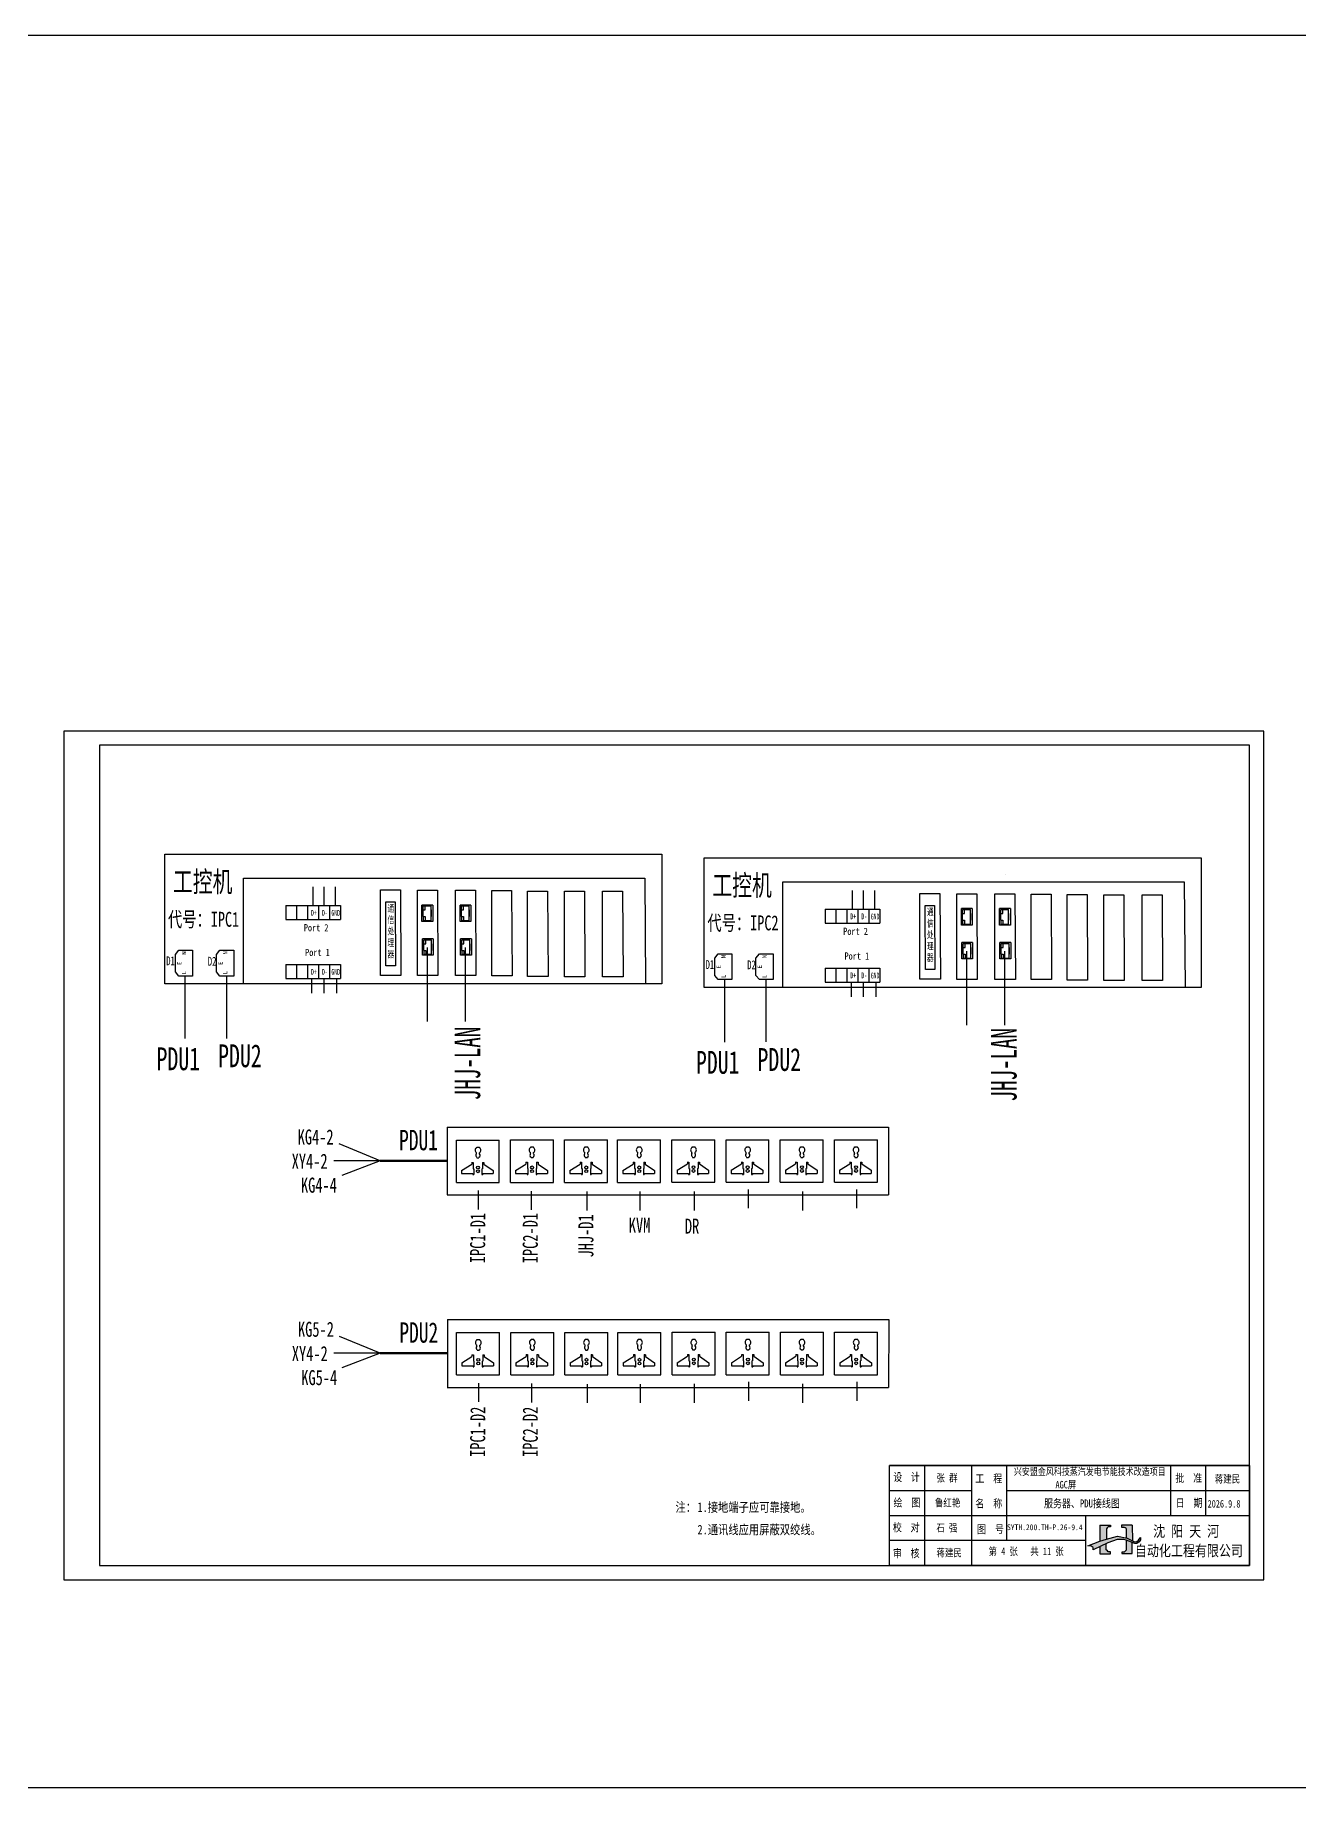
# Model space of a CAD drawing. Header units: millimetres. Extents: x -2527 to 7788, y -1442 to 1215.
# Drawn here: x 1135 to 2020, y -11 to 1215 of the extents above; entities that cross this region are included whole.
import ezdxf
from ezdxf.enums import TextEntityAlignment as Align

# ---------------------------------------------------------------- set-up
doc = ezdxf.new("R2010")
doc.units = ezdxf.units.MM
doc.header["$MEASUREMENT"] = 0
doc.layers.add('220DC电源', color=240, linetype='Continuous')
doc.layers.add('Layer2', color=5, linetype='Continuous', lineweight=25)
doc.styles.add('_HZTXT', font='', dxfattribs={"width": 0.8})
doc.styles.get("Standard").update_dxf_attribs({"font": '', "width": 0.7, "height": 6})
doc.styles.get('_HZTXT').set_extended_font_data('SimSun')
doc.styles.get('Standard').set_extended_font_data('SimSun')

msp = doc.modelspace()

# ---------------------------------------------------------------- hatches: boundary and pattern name
h = msp.add_hatch(color=256)
h.paths.add_polyline_path([(1903.1, 172.5), (1895.6, 172.5), (1895.6, 171.2), (1897.2, 171.2, -0.099172), (1898.7, 170.2), (1898.7, 163.5), (1899.4, 163.4), (1903.2, 161.7)])
h.paths.add_polyline_path([(1880.4, 161.3), (1884.9, 162.8), (1884.9, 170), (1885.4, 170.7), (1886.2, 171.3), (1887.8, 171.3), (1887.8, 172.4), (1880.4, 172.4)])
h.paths.add_polyline_path([(1886, 160.2), (1892.4, 162.4), (1897.1, 162.4), (1898.7, 162.1), (1900.7, 161.2), (1904.8, 159.6), (1906.3, 159.6), (1907.9, 160.9), (1908.8, 162.2), (1908.8, 163.8), (1908.7, 163.7), (1907.4, 162), (1906.2, 161), (1904.7, 160.9), (1899.4, 163.4), (1892.8, 164.7), (1884.9, 162.7), (1880.4, 161.3), (1871.9, 158.1), (1874.2, 157.7), (1875.7, 156.8), (1875.7, 155.3)])
h.paths.add_polyline_path([(1884.8, 155.3), (1884.8, 159.7), (1880.4, 157.5), (1880.4, 152.4), (1887.9, 152.4), (1887.9, 153.8), (1886.1, 153.8), (1885.6, 154.5)])
h.paths.add_polyline_path([(1903.1, 160.2), (1900.7, 161.2), (1898.7, 162.1), (1898.7, 155.1), (1898, 154.3), (1897.4, 153.7), (1895.8, 153.7), (1895.8, 152.6), (1903.1, 152.6)])

# ---------------------------------------------------------------- linework, layer by layer
at = {"lineweight": -3, "ltscale": 1000}
for p, q in [((1814.1, 628.1), (1814.1, 628.1)), ((1429.9, 412.3), (1429.9, 442)), ((1429.9, 442), (1459.9, 442)), ((1459.9, 412.3), (1459.9, 442)), ((1467.8, 412.4), (1467.8, 442.1)), ((1467.8, 442.1), (1497.9, 442.1)), ((1497.9, 412.4), (1497.9, 442.1)), ((1505.7, 412.4), (1505.7, 442.1)), ((1505.7, 442.1), (1535.8, 442.1)), ((1535.8, 412.4), (1535.8, 442.1)), ((1542.8, 412.4), (1542.8, 442.1)), ((1542.8, 442.1), (1572.9, 442.1)), ((1572.9, 412.4), (1572.9, 442.1)), ((1580.8, 412.5), (1580.8, 442.2)), ((1580.8, 442.2), (1610.8, 442.2)), ((1610.8, 412.5), (1610.8, 442.2)), ((1618.7, 412.5), (1618.7, 442.2)), ((1618.7, 442.2), (1648.7, 442.2)), ((1648.7, 412.5), (1648.7, 442.2)), ((1656.6, 412.5), (1656.6, 442.2)), ((1656.6, 442.2), (1686.7, 442.2)), ((1686.7, 412.5), (1686.7, 442.2)), ((1694.5, 412.5), (1694.5, 442.2)), ((1694.5, 442.2), (1724.6, 442.2)), ((1724.6, 412.5), (1724.6, 442.2)), ((1443.9, 432.4), (1443.9, 433.1)), ((1444.1, 437.1), (1446.1, 437.1)), ((1444.1, 436.7), (1444.1, 437.1)), ((1444.3, 429.9), (1444.3, 429.6)), ((1444.3, 429.6), (1445.7, 429.6)), ((1445.7, 429.9), (1445.7, 429.6)), ((1446, 432.4), (1446, 433.1)), ((1446.1, 436.6), (1446.1, 437.1)), ((1481.9, 432.5), (1481.9, 433.2)), ((1482, 437.2), (1484, 437.2)), ((1482, 436.8), (1482, 437.2)), ((1482.2, 430), (1482.2, 429.7)), ((1482.2, 429.7), (1483.7, 429.7)), ((1483.7, 430), (1483.7, 429.7)), ((1484, 436.7), (1484, 437.2)), ((1484, 432.5), (1484, 433.2)), ((1519.8, 432.5), (1519.8, 433.2)), ((1519.9, 437.2), (1521.9, 437.2)), ((1519.9, 436.8), (1519.9, 437.2)), ((1520.1, 430), (1520.1, 429.7)), ((1520.1, 429.7), (1521.6, 429.7)), ((1521.6, 430), (1521.6, 429.7)), ((1521.9, 436.7), (1521.9, 437.2)), ((1521.9, 432.5), (1521.9, 433.2)), ((1556.9, 432.5), (1556.9, 433.2)), ((1557, 437.2), (1559, 437.2)), ((1557, 436.8), (1557, 437.2)), ((1557.2, 430), (1557.2, 429.7)), ((1557.2, 429.7), (1558.6, 429.7)), ((1558.6, 430), (1558.6, 429.7)), ((1559, 436.7), (1559, 437.2)), ((1559, 432.5), (1559, 433.2)), ((1594.8, 432.6), (1594.8, 433.3)), ((1595, 437.3), (1597, 437.3)), ((1595, 436.9), (1595, 437.3)), ((1595.2, 430.1), (1595.2, 429.8)), ((1595.2, 429.8), (1596.6, 429.8)), ((1596.6, 430.1), (1596.6, 429.8)), ((1597, 436.8), (1597, 437.3)), ((1597, 432.6), (1597, 433.3)), ((1632.7, 432.6), (1632.7, 433.3)), ((1632.9, 437.3), (1634.9, 437.3)), ((1632.9, 436.9), (1632.9, 437.3)), ((1633.1, 430.1), (1633.1, 429.8)), ((1633.1, 429.8), (1634.5, 429.8)), ((1634.5, 430.1), (1634.5, 429.8)), ((1634.9, 436.8), (1634.9, 437.3)), ((1634.9, 432.6), (1634.9, 433.3)), ((1670.7, 432.6), (1670.7, 433.3)), ((1670.8, 437.3), (1672.8, 437.3)), ((1670.8, 436.9), (1670.8, 437.3)), ((1671, 430.1), (1671, 429.8)), ((1671, 429.8), (1672.5, 429.8)), ((1672.5, 430.1), (1672.5, 429.8)), ((1672.8, 436.8), (1672.8, 437.3)), ((1672.8, 432.6), (1672.8, 433.3)), ((1708.6, 432.6), (1708.6, 433.3)), ((1708.7, 437.3), (1710.7, 437.3)), ((1708.7, 436.9), (1708.7, 437.3)), ((1708.9, 430.1), (1708.9, 429.8)), ((1708.9, 429.8), (1710.4, 429.8)), ((1710.4, 430.1), (1710.4, 429.8)), ((1710.7, 436.8), (1710.7, 437.3)), ((1710.7, 432.6), (1710.7, 433.3)), ((1433.5, 420.7), (1440.7, 425.1)), ((1433.5, 420.7), (1433.5, 418.5)), ((1433.5, 418.5), (1441.5, 418.5)), ((1440.7, 426.5), (1440.7, 425.1)), ((1440.7, 426.4), (1441.7, 426.4)), ((1441.5, 418.5), (1441.5, 417.8)), ((1441.5, 417.8), (1442.1, 417.8)), ((1441.7, 426.4), (1441.7, 421.9)), ((1441.7, 421.9), (1442.1, 421.9)), ((1442.1, 421.9), (1442.1, 417.8)), ((1447.8, 421.9), (1447.8, 417.8)), ((1447.8, 421.9), (1448.2, 421.9)), ((1447.8, 417.8), (1448.4, 417.8)), ((1448.2, 426.4), (1448.2, 421.9)), ((1448.2, 426.4), (1449.1, 426.4)), ((1448.4, 418.5), (1455.6, 418.5)), ((1448.4, 418.5), (1448.4, 417.8)), ((1449.1, 426.4), (1449.1, 425.1)), ((1449.1, 425.1), (1455.6, 420.7)), ((1455.6, 420.7), (1455.6, 418.5)), ((1471.4, 420.8), (1478.6, 425.2)), ((1471.4, 420.8), (1471.4, 418.6)), ((1471.4, 418.6), (1479.5, 418.6)), ((1478.6, 426.6), (1478.6, 425.2)), ((1478.6, 426.5), (1479.6, 426.5)), ((1479.5, 418.6), (1479.5, 417.9)), ((1479.5, 417.9), (1480, 417.9)), ((1479.6, 426.5), (1479.6, 422)), ((1479.6, 422), (1480, 422)), ((1480, 422), (1480, 417.9)), ((1485.8, 422), (1485.8, 417.9)), ((1485.8, 422), (1486.1, 422)), ((1485.8, 417.9), (1486.3, 417.9)), ((1486.1, 426.5), (1486.1, 422)), ((1486.1, 426.5), (1487.1, 426.5)), ((1486.3, 418.6), (1493.6, 418.6)), ((1486.3, 418.6), (1486.3, 417.9)), ((1487.1, 426.5), (1487.1, 425.2)), ((1487.1, 425.2), (1493.6, 420.8)), ((1493.6, 420.8), (1493.6, 418.6)), ((1509.3, 420.8), (1516.5, 425.2)), ((1509.3, 420.8), (1509.3, 418.6)), ((1509.3, 418.6), (1517.4, 418.6)), ((1516.5, 426.6), (1516.5, 425.2)), ((1516.5, 426.5), (1517.5, 426.5)), ((1517.4, 418.6), (1517.4, 417.9)), ((1517.4, 417.9), (1517.9, 417.9)), ((1517.5, 426.5), (1517.5, 422)), ((1517.5, 422), (1517.9, 422)), ((1517.9, 422), (1517.9, 417.9)), ((1523.7, 422), (1523.7, 417.9)), ((1523.7, 422), (1524, 422)), ((1523.7, 417.9), (1524.2, 417.9)), ((1524, 426.5), (1524, 422)), ((1524, 426.5), (1525, 426.5)), ((1524.2, 418.6), (1531.5, 418.6)), ((1524.2, 418.6), (1524.2, 417.9)), ((1525, 426.5), (1525, 425.2)), ((1525, 425.2), (1531.5, 420.8)), ((1531.5, 420.8), (1531.5, 418.6)), ((1546.4, 420.8), (1553.6, 425.2)), ((1546.4, 420.8), (1546.4, 418.6)), ((1546.4, 418.6), (1554.5, 418.6)), ((1553.6, 426.6), (1553.6, 425.2)), ((1553.6, 426.5), (1554.6, 426.5)), ((1554.5, 418.6), (1554.5, 417.9)), ((1554.5, 417.9), (1555, 417.9)), ((1554.6, 426.5), (1554.6, 422)), ((1554.6, 422), (1555, 422)), ((1555, 422), (1555, 417.9)), ((1560.8, 422), (1560.8, 417.9)), ((1560.8, 422), (1561.1, 422)), ((1560.8, 417.9), (1561.3, 417.9)), ((1561.1, 426.5), (1561.1, 422)), ((1561.1, 426.5), (1562.1, 426.5)), ((1561.3, 418.6), (1568.5, 418.6)), ((1561.3, 418.6), (1561.3, 417.9)), ((1562.1, 426.5), (1562.1, 425.2)), ((1562.1, 425.2), (1568.5, 420.8)), ((1568.5, 420.8), (1568.5, 418.6)), ((1584.4, 420.9), (1591.6, 425.3)), ((1584.4, 420.9), (1584.4, 418.7)), ((1584.4, 418.7), (1592.4, 418.7)), ((1591.6, 426.7), (1591.6, 425.3)), ((1591.6, 426.6), (1592.6, 426.6)), ((1592.4, 418.7), (1592.4, 418)), ((1592.4, 418), (1593, 418)), ((1592.6, 426.6), (1592.6, 422.1)), ((1592.6, 422.1), (1593, 422.1)), ((1593, 422.1), (1593, 418)), ((1598.7, 422.1), (1598.7, 418)), ((1598.7, 422.1), (1599.1, 422.1)), ((1598.7, 418), (1599.3, 418)), ((1599.1, 426.6), (1599.1, 422.1)), ((1599.1, 426.6), (1600, 426.6)), ((1599.3, 418.7), (1606.5, 418.7)), ((1599.3, 418.7), (1599.3, 418)), ((1600, 426.6), (1600, 425.3)), ((1600, 425.3), (1606.5, 420.9)), ((1606.5, 420.9), (1606.5, 418.7)), ((1622.3, 420.9), (1629.5, 425.3)), ((1622.3, 420.9), (1622.3, 418.7)), ((1622.3, 418.7), (1630.3, 418.7)), ((1629.5, 426.7), (1629.5, 425.3)), ((1629.5, 426.6), (1630.5, 426.6)), ((1630.3, 418.7), (1630.3, 418)), ((1630.3, 418), (1630.9, 418)), ((1630.5, 426.6), (1630.5, 422.1)), ((1630.5, 422.1), (1630.9, 422.1)), ((1630.9, 422.1), (1630.9, 418)), ((1636.6, 422.1), (1636.6, 418)), ((1636.6, 422.1), (1637, 422.1)), ((1636.6, 418), (1637.2, 418)), ((1637, 426.6), (1637, 422.1)), ((1637, 426.6), (1637.9, 426.6)), ((1637.2, 418.7), (1644.4, 418.7)), ((1637.2, 418.7), (1637.2, 418)), ((1637.9, 426.6), (1637.9, 425.3)), ((1637.9, 425.3), (1644.4, 420.9)), ((1644.4, 420.9), (1644.4, 418.7)), ((1660.2, 420.9), (1667.4, 425.3)), ((1660.2, 420.9), (1660.2, 418.7)), ((1660.2, 418.7), (1668.3, 418.7)), ((1667.4, 426.7), (1667.4, 425.3)), ((1667.4, 426.6), (1668.4, 426.6)), ((1668.3, 418.7), (1668.3, 418)), ((1668.3, 418), (1668.8, 418)), ((1668.4, 426.6), (1668.4, 422.1)), ((1668.4, 422.1), (1668.8, 422.1)), ((1668.8, 422.1), (1668.8, 418)), ((1674.6, 422.1), (1674.6, 418)), ((1674.6, 422.1), (1674.9, 422.1)), ((1674.6, 418), (1675.1, 418)), ((1674.9, 426.6), (1674.9, 422.1)), ((1674.9, 426.6), (1675.9, 426.6)), ((1675.1, 418.7), (1682.4, 418.7)), ((1675.1, 418.7), (1675.1, 418)), ((1675.9, 426.6), (1675.9, 425.3)), ((1675.9, 425.3), (1682.4, 420.9)), ((1682.4, 420.9), (1682.4, 418.7)), ((1698.1, 420.9), (1705.3, 425.3)), ((1698.1, 420.9), (1698.1, 418.7)), ((1698.1, 418.7), (1706.2, 418.7)), ((1705.3, 426.7), (1705.3, 425.3)), ((1705.3, 426.6), (1706.3, 426.6)), ((1706.2, 418.7), (1706.2, 418)), ((1706.2, 418), (1706.7, 418)), ((1706.3, 426.6), (1706.3, 422.1)), ((1706.3, 422.1), (1706.7, 422.1)), ((1706.7, 422.1), (1706.7, 418)), ((1712.5, 422.1), (1712.5, 418)), ((1712.5, 422.1), (1712.8, 422.1)), ((1712.5, 418), (1713, 418)), ((1712.8, 426.6), (1712.8, 422.1)), ((1712.8, 426.6), (1713.8, 426.6)), ((1713, 418.7), (1720.3, 418.7)), ((1713, 418.7), (1713, 418)), ((1713.8, 426.6), (1713.8, 425.3)), ((1713.8, 425.3), (1720.3, 420.9)), ((1720.3, 420.9), (1720.3, 418.7)), ((1429.9, 412.3), (1459.9, 412.3)), ((1467.8, 412.4), (1497.9, 412.4)), ((1505.7, 412.4), (1535.8, 412.4)), ((1542.8, 412.4), (1572.9, 412.4)), ((1580.8, 412.5), (1610.8, 412.5)), ((1618.7, 412.5), (1648.7, 412.5)), ((1656.6, 412.5), (1686.7, 412.5)), ((1694.5, 412.5), (1724.6, 412.5)), ((1430, 277.6), (1430, 307.3)), ((1430, 307.3), (1460.1, 307.3)), ((1460.1, 277.6), (1460.1, 307.3)), ((1468, 277.7), (1468, 307.4)), ((1468, 307.4), (1498.1, 307.4)), ((1498.1, 277.7), (1498.1, 307.4)), ((1505.9, 277.7), (1505.9, 307.4)), ((1505.9, 307.4), (1536, 307.4)), ((1536, 277.7), (1536, 307.4)), ((1543, 277.7), (1543, 307.4)), ((1543, 307.4), (1573, 307.4)), ((1573, 277.7), (1573, 307.4)), ((1580.9, 277.8), (1580.9, 307.5)), ((1580.9, 307.5), (1611, 307.5)), ((1611, 277.8), (1611, 307.5)), ((1618.8, 277.8), (1618.8, 307.5)), ((1618.8, 307.5), (1648.9, 307.5)), ((1648.9, 277.8), (1648.9, 307.5)), ((1656.8, 277.8), (1656.8, 307.5)), ((1656.8, 307.5), (1686.9, 307.5)), ((1686.9, 277.8), (1686.9, 307.5)), ((1694.7, 277.8), (1694.7, 307.5)), ((1694.7, 307.5), (1724.8, 307.5)), ((1724.8, 277.8), (1724.8, 307.5)), ((1444.1, 297.7), (1444.1, 298.5)), ((1444.2, 302.5), (1446.2, 302.5)), ((1444.2, 302), (1444.2, 302.5)), ((1444.4, 295.3), (1444.4, 294.9)), ((1444.4, 294.9), (1445.9, 294.9)), ((1445.9, 295.3), (1445.9, 294.9)), ((1446.2, 301.9), (1446.2, 302.5)), ((1446.2, 297.7), (1446.2, 298.5)), ((1482.1, 297.8), (1482.1, 298.6)), ((1482.2, 302.6), (1484.2, 302.6)), ((1482.2, 302.1), (1482.2, 302.6)), ((1482.4, 295.4), (1482.4, 295)), ((1482.4, 295), (1483.8, 295)), ((1483.8, 295.4), (1483.8, 295)), ((1484.2, 302), (1484.2, 302.6)), ((1484.2, 297.8), (1484.2, 298.6)), ((1520, 297.8), (1520, 298.6)), ((1520.1, 302.6), (1522.1, 302.6)), ((1520.1, 302.1), (1520.1, 302.6)), ((1520.3, 295.4), (1520.3, 295)), ((1520.3, 295), (1521.7, 295)), ((1521.7, 295.4), (1521.7, 295)), ((1522.1, 302), (1522.1, 302.6)), ((1522.1, 297.8), (1522.1, 298.6)), ((1557, 297.8), (1557, 298.6)), ((1557.2, 302.6), (1559.2, 302.6)), ((1557.2, 302.1), (1557.2, 302.6)), ((1557.4, 295.4), (1557.4, 295)), ((1557.4, 295), (1558.8, 295)), ((1558.8, 295.4), (1558.8, 295)), ((1559.2, 302), (1559.2, 302.6)), ((1559.2, 297.8), (1559.2, 298.6)), ((1595, 297.9), (1595, 298.7)), ((1595.1, 302.7), (1597.1, 302.7)), ((1595.1, 302.2), (1595.1, 302.7)), ((1595.3, 295.5), (1595.3, 295.1)), ((1595.3, 295.1), (1596.8, 295.1)), ((1596.8, 295.5), (1596.8, 295.1)), ((1597.1, 302.1), (1597.1, 302.7)), ((1597.1, 297.9), (1597.1, 298.7)), ((1632.9, 297.9), (1632.9, 298.7)), ((1633, 302.7), (1635, 302.7)), ((1633, 302.2), (1633, 302.7)), ((1633.2, 295.5), (1633.2, 295.1)), ((1633.2, 295.1), (1634.7, 295.1)), ((1634.7, 295.5), (1634.7, 295.1)), ((1635, 302.1), (1635, 302.7)), ((1635, 297.9), (1635, 298.7)), ((1670.9, 297.9), (1670.9, 298.7)), ((1671, 302.7), (1673, 302.7)), ((1671, 302.2), (1671, 302.7)), ((1671.2, 295.5), (1671.2, 295.1)), ((1671.2, 295.1), (1672.6, 295.1)), ((1672.6, 295.5), (1672.6, 295.1)), ((1673, 302.1), (1673, 302.7)), ((1673, 297.9), (1673, 298.7)), ((1708.8, 297.9), (1708.8, 298.7)), ((1708.9, 302.7), (1710.9, 302.7)), ((1708.9, 302.2), (1708.9, 302.7)), ((1709.1, 295.5), (1709.1, 295.1)), ((1709.1, 295.1), (1710.5, 295.1)), ((1710.5, 295.5), (1710.5, 295.1)), ((1710.9, 302.1), (1710.9, 302.7)), ((1710.9, 297.9), (1710.9, 298.7)), ((1433.6, 286), (1440.8, 290.5)), ((1433.6, 286), (1433.6, 283.9)), ((1433.6, 283.9), (1441.7, 283.9)), ((1440.8, 291.8), (1441.8, 291.8)), ((1440.8, 291.8), (1440.8, 290.5)), ((1441.7, 283.9), (1441.7, 283.2)), ((1441.7, 283.2), (1442.2, 283.2)), ((1441.8, 291.8), (1441.8, 287.3)), ((1441.8, 287.3), (1442.2, 287.3)), ((1442.2, 287.3), (1442.2, 283.2)), ((1448, 287.3), (1448, 283.2)), ((1448, 287.3), (1448.3, 287.3)), ((1448, 283.2), (1448.6, 283.2)), ((1448.3, 291.8), (1448.3, 287.3)), ((1448.3, 291.8), (1449.3, 291.8)), ((1448.6, 283.9), (1455.8, 283.9)), ((1448.6, 283.9), (1448.6, 283.2)), ((1449.3, 291.7), (1449.3, 290.5)), ((1449.3, 290.5), (1455.8, 286)), ((1455.8, 286), (1455.8, 283.9)), ((1471.6, 286.1), (1478.8, 290.6)), ((1471.6, 286.1), (1471.6, 284)), ((1471.6, 284), (1479.7, 284)), ((1478.8, 291.9), (1479.8, 291.9)), ((1478.8, 291.9), (1478.8, 290.6)), ((1479.7, 284), (1479.7, 283.3)), ((1479.7, 283.3), (1480.2, 283.3)), ((1479.8, 291.9), (1479.8, 287.4)), ((1479.8, 287.4), (1480.2, 287.4)), ((1480.2, 287.4), (1480.2, 283.3)), ((1485.9, 287.4), (1485.9, 283.3)), ((1485.9, 287.4), (1486.3, 287.4)), ((1485.9, 283.3), (1486.5, 283.3)), ((1486.3, 291.9), (1486.3, 287.4)), ((1486.3, 291.9), (1487.3, 291.9)), ((1486.5, 284), (1493.7, 284)), ((1486.5, 284), (1486.5, 283.3)), ((1487.3, 291.8), (1487.3, 290.6)), ((1487.3, 290.6), (1493.7, 286.1)), ((1493.7, 286.1), (1493.7, 284)), ((1509.5, 286.1), (1516.7, 290.6)), ((1509.5, 286.1), (1509.5, 284)), ((1509.5, 284), (1517.6, 284)), ((1516.7, 291.9), (1517.7, 291.9)), ((1516.7, 291.9), (1516.7, 290.6)), ((1517.6, 284), (1517.6, 283.3)), ((1517.6, 283.3), (1518.1, 283.3)), ((1517.7, 291.9), (1517.7, 287.4)), ((1517.7, 287.4), (1518.1, 287.4)), ((1518.1, 287.4), (1518.1, 283.3)), ((1523.8, 287.4), (1523.8, 283.3)), ((1523.8, 287.4), (1524.2, 287.4)), ((1523.8, 283.3), (1524.4, 283.3)), ((1524.2, 291.9), (1524.2, 287.4)), ((1524.2, 291.9), (1525.2, 291.9)), ((1524.4, 284), (1531.6, 284)), ((1524.4, 284), (1524.4, 283.3)), ((1525.2, 291.8), (1525.2, 290.6)), ((1525.2, 290.6), (1531.6, 286.1)), ((1531.6, 286.1), (1531.6, 284)), ((1546.6, 286.1), (1553.8, 290.6)), ((1546.6, 286.1), (1546.6, 284)), ((1546.6, 284), (1554.6, 284)), ((1553.8, 291.9), (1554.8, 291.9)), ((1553.8, 291.9), (1553.8, 290.6)), ((1554.6, 284), (1554.6, 283.3)), ((1554.6, 283.3), (1555.2, 283.3)), ((1554.8, 291.9), (1554.8, 287.4)), ((1554.8, 287.4), (1555.2, 287.4)), ((1555.2, 287.4), (1555.2, 283.3)), ((1560.9, 287.4), (1560.9, 283.3)), ((1560.9, 287.4), (1561.3, 287.4)), ((1560.9, 283.3), (1561.5, 283.3)), ((1561.3, 291.9), (1561.3, 287.4)), ((1561.3, 291.9), (1562.3, 291.9)), ((1561.5, 284), (1568.7, 284)), ((1561.5, 284), (1561.5, 283.3)), ((1562.2, 291.8), (1562.2, 290.6)), ((1562.2, 290.6), (1568.7, 286.1)), ((1568.7, 286.1), (1568.7, 284)), ((1584.5, 286.2), (1591.7, 290.7)), ((1584.5, 286.2), (1584.5, 284.1)), ((1584.5, 284.1), (1592.6, 284.1)), ((1591.7, 292), (1591.7, 290.7)), ((1591.8, 292), (1592.7, 292)), ((1592.6, 284.1), (1592.6, 283.4)), ((1592.6, 283.4), (1593.2, 283.4)), ((1592.7, 292), (1592.7, 287.5)), ((1592.7, 287.5), (1593.2, 287.5)), ((1593.2, 287.5), (1593.2, 283.4)), ((1598.9, 287.5), (1598.9, 283.4)), ((1598.9, 287.5), (1599.2, 287.5)), ((1598.9, 283.4), (1599.5, 283.4)), ((1599.2, 292), (1599.2, 287.5)), ((1599.2, 292), (1600.2, 292)), ((1599.5, 284.1), (1606.7, 284.1)), ((1599.5, 284.1), (1599.5, 283.4)), ((1600.2, 291.9), (1600.2, 290.7)), ((1600.2, 290.7), (1606.7, 286.2)), ((1606.7, 286.2), (1606.7, 284.1)), ((1622.4, 286.2), (1629.6, 290.7)), ((1622.4, 286.2), (1622.4, 284.1)), ((1622.4, 284.1), (1630.5, 284.1)), ((1629.6, 292), (1629.6, 290.7)), ((1629.7, 292), (1630.6, 292)), ((1630.5, 284.1), (1630.5, 283.4)), ((1630.5, 283.4), (1631, 283.4)), ((1630.6, 292), (1630.6, 287.5)), ((1630.6, 287.5), (1631, 287.5)), ((1631, 287.5), (1631, 283.4)), ((1636.8, 287.5), (1636.8, 283.4)), ((1636.8, 287.5), (1637.1, 287.5)), ((1636.8, 283.4), (1637.4, 283.4)), ((1637.1, 292), (1637.1, 287.5)), ((1637.1, 292), (1638.1, 292)), ((1637.4, 284.1), (1644.6, 284.1)), ((1637.4, 284.1), (1637.4, 283.4)), ((1638.1, 291.9), (1638.1, 290.7)), ((1638.1, 290.7), (1644.6, 286.2)), ((1644.6, 286.2), (1644.6, 284.1)), ((1660.4, 286.2), (1667.6, 290.7)), ((1660.4, 286.2), (1660.4, 284.1)), ((1660.4, 284.1), (1668.5, 284.1)), ((1667.6, 292), (1668.6, 292)), ((1667.6, 292), (1667.6, 290.7)), ((1668.5, 284.1), (1668.5, 283.4)), ((1668.5, 283.4), (1669, 283.4)), ((1668.6, 292), (1668.6, 287.5)), ((1668.6, 287.5), (1669, 287.5)), ((1669, 287.5), (1669, 283.4)), ((1674.7, 287.5), (1674.7, 283.4)), ((1674.7, 287.5), (1675.1, 287.5)), ((1674.7, 283.4), (1675.3, 283.4)), ((1675.1, 292), (1675.1, 287.5)), ((1675.1, 292), (1676.1, 292)), ((1675.3, 284.1), (1682.5, 284.1)), ((1675.3, 284.1), (1675.3, 283.4)), ((1676.1, 291.9), (1676.1, 290.7)), ((1676.1, 290.7), (1682.5, 286.2)), ((1682.5, 286.2), (1682.5, 284.1)), ((1698.3, 286.2), (1705.5, 290.7)), ((1698.3, 286.2), (1698.3, 284.1)), ((1698.3, 284.1), (1706.4, 284.1)), ((1705.5, 292), (1706.5, 292)), ((1705.5, 292), (1705.5, 290.7)), ((1706.4, 284.1), (1706.4, 283.4)), ((1706.4, 283.4), (1706.9, 283.4)), ((1706.5, 292), (1706.5, 287.5)), ((1706.5, 287.5), (1706.9, 287.5)), ((1706.9, 287.5), (1706.9, 283.4)), ((1712.6, 287.5), (1712.6, 283.4)), ((1712.6, 287.5), (1713, 287.5)), ((1712.6, 283.4), (1713.2, 283.4)), ((1713, 292), (1713, 287.5)), ((1713, 292), (1714, 292)), ((1713.2, 284.1), (1720.4, 284.1)), ((1713.2, 284.1), (1713.2, 283.4)), ((1714, 291.9), (1714, 290.7)), ((1714, 290.7), (1720.4, 286.2)), ((1720.4, 286.2), (1720.4, 284.1)), ((1430, 277.6), (1460.1, 277.6)), ((1468, 277.7), (1498.1, 277.7)), ((1505.9, 277.7), (1536, 277.7)), ((1543, 277.7), (1573, 277.7)), ((1580.9, 277.8), (1611, 277.8)), ((1618.8, 277.8), (1648.9, 277.8)), ((1656.8, 277.8), (1686.9, 277.8)), ((1694.7, 277.8), (1724.8, 277.8))]:
    msp.add_line(p, q, dxfattribs=at)
at = {"color": 0}
for p, q in [((1329.6, 606.2), (1329.6, 619.2)), ((1337.4, 606.2), (1337.4, 619.2)), ((1345.2, 606.2), (1345.2, 619.2)), ((1707.2, 603.7), (1707.2, 616.7)), ((1715, 603.7), (1715, 616.7)), ((1722.8, 603.7), (1722.8, 616.7)), ((1445.1, 406.6), (1445.1, 393.4)), ((1482.3, 406.3), (1482.3, 393.1)), ((1521.2, 405.9), (1521.2, 392.7)), ((1558.3, 405.9), (1558.3, 392.7)), ((1596.3, 406), (1596.3, 392.8)), ((1634.2, 407.5), (1634.2, 394.3)), ((1672.1, 406), (1672.1, 392.8)), ((1710, 407.5), (1710, 394.3)), ((1445.3, 271.9), (1445.3, 258.7)), ((1482.5, 271.6), (1482.5, 258.4)), ((1521.4, 271.2), (1521.4, 258)), ((1558.5, 271.2), (1558.5, 258)), ((1596.4, 271.3), (1596.4, 258.1)), ((1634.3, 272.8), (1634.3, 259.6)), ((1672.3, 271.3), (1672.3, 258.1)), ((1710.2, 272.8), (1710.2, 259.6))]:
    msp.add_line(p, q, dxfattribs=at)
for p, q in [((1310.4, 606.2), (1348.8, 606.2)), ((1310.4, 606.2), (1310.4, 596.3)), ((1318, 606.2), (1318, 596.3)), ((1325.7, 606.2), (1325.7, 596.3)), ((1333.4, 606.2), (1333.4, 596.3)), ((1341.1, 606.2), (1341.1, 596.3)), ((1348.8, 606.2), (1348.8, 596.3)), ((1688, 603.7), (1726.4, 603.7)), ((1688, 603.7), (1688, 593.8)), ((1695.6, 603.7), (1695.6, 593.8)), ((1703.3, 603.7), (1703.3, 593.8)), ((1711, 603.7), (1711, 593.8)), ((1718.7, 603.7), (1718.7, 593.8)), ((1726.4, 603.7), (1726.4, 593.8)), ((1310.4, 596.3), (1348.8, 596.3)), ((1688, 593.8), (1726.4, 593.8)), ((1409.6, 525), (1409.6, 576.7)), ((1436.3, 525), (1436.3, 576.7)), ((1310.4, 564.9), (1348.8, 564.9)), ((1310.4, 564.9), (1310.4, 555)), ((1318, 564.9), (1318, 555)), ((1325.7, 564.9), (1325.7, 555)), ((1333.4, 564.9), (1333.4, 555)), ((1341.1, 564.9), (1341.1, 555)), ((1348.8, 564.9), (1348.8, 555)), ((1787.2, 522.4), (1787.2, 574.2)), ((1813.9, 522.4), (1813.9, 574.2)), ((1310.4, 555), (1348.8, 555)), ((1328.8, 544.8), (1328.8, 555)), ((1337.4, 544.8), (1337.4, 555)), ((1346.1, 544.8), (1346.1, 555)), ((1688, 562.4), (1726.4, 562.4)), ((1688, 562.4), (1688, 552.5)), ((1688, 552.5), (1726.4, 552.5)), ((1695.6, 562.4), (1695.6, 552.5)), ((1703.3, 562.4), (1703.3, 552.5)), ((1706.4, 542.2), (1706.4, 552.5)), ((1711, 562.4), (1711, 552.5)), ((1715, 542.2), (1715, 552.5)), ((1718.7, 562.4), (1718.7, 552.5)), ((1723.7, 542.2), (1723.7, 552.5)), ((1726.4, 562.4), (1726.4, 552.5)), ((1985.1, 214.3), (1733.1, 214.3)), ((1733.1, 214.3), (1985.1, 214.3)), ((1733.1, 144.3), (1733.1, 214.3)), ((1757.6, 214.3), (1757.6, 144.3)), ((1790.6, 214.3), (1790.6, 144.3)), ((1815.1, 214.3), (1815.1, 161.8)), ((1929.9, 214.3), (1929.9, 179.3)), ((1954.4, 214.3), (1954.4, 179.3)), ((1985.1, 214.3), (1985.1, 144.3)), ((1985.1, 214.3), (1985.1, 179.3)), ((1733.1, 196.8), (1790.6, 196.8)), ((1815.1, 196.8), (1985.1, 196.8)), ((1733.1, 179.3), (1985.1, 179.3)), ((1870.3, 179.3), (1870.3, 144.3)), ((1880.4, 172.4), (1880.4, 161.3)), ((1880.4, 172.4), (1887.8, 172.4)), ((1887.8, 172.4), (1887.8, 171.3)), ((1903.1, 172.5), (1895.6, 172.5)), ((1895.6, 172.5), (1895.6, 171.2)), ((1903.1, 172.5), (1903.2, 161.7)), ((1870.3, 161.8), (1733.1, 161.8)), ((1871.9, 158.1), (1880.4, 161.3)), ((1886, 160.2), (1875.7, 155.3)), ((1880.4, 161.3), (1884.9, 162.7)), ((1884.8, 155.3), (1884.8, 159.7)), ((1885.4, 170.7), (1884.9, 170)), ((1884.9, 170), (1884.9, 170)), ((1884.9, 170), (1884.9, 162.8)), ((1884.9, 162.7), (1892.8, 164.7)), ((1886.2, 171.3), (1885.4, 170.7)), ((1892.4, 162.4), (1886, 160.2)), ((1887.8, 171.3), (1886.2, 171.3)), ((1886.2, 171.3), (1886.2, 171.3)), ((1897.1, 162.4), (1892.4, 162.4)), ((1892.8, 164.7), (1899.4, 163.4)), ((1895.6, 171.2), (1897.2, 171.2)), ((1898.7, 162.1), (1897.1, 162.4)), ((1898.7, 170.2), (1898.7, 163.5)), ((1900.7, 161.2), (1898.7, 162.1)), ((1898.7, 162.1), (1898.7, 155.1)), ((1899.4, 163.4), (1904.7, 160.9)), ((1904.8, 159.6), (1900.7, 161.2)), ((1903.1, 152.6), (1903.1, 160.2)), ((1904.7, 160.9), (1906.2, 161)), ((1906.3, 159.6), (1904.8, 159.6)), ((1906.2, 161), (1907.4, 162)), ((1907.9, 160.9), (1906.3, 159.6)), ((1907.4, 162), (1908.7, 163.7)), ((1908.8, 162.2), (1907.9, 160.9)), ((1908.7, 163.7), (1908.8, 163.8)), ((1908.8, 163.8), (1908.8, 162.2)), ((1874.2, 157.7), (1871.9, 158.1)), ((1875.7, 156.8), (1874.2, 157.7)), ((1875.7, 155.3), (1875.7, 156.8)), ((1880.4, 157.5), (1880.4, 152.4)), ((1880.4, 152.4), (1887.9, 152.4)), ((1885.6, 154.5), (1884.8, 155.3)), ((1886.1, 153.8), (1885.6, 154.5)), ((1887.9, 153.8), (1886.1, 153.8)), ((1887.9, 152.4), (1887.9, 153.8)), ((1897.4, 153.7), (1895.8, 153.7)), ((1895.8, 153.7), (1895.8, 152.6)), ((1895.8, 152.6), (1903.1, 152.6)), ((1898, 154.3), (1897.4, 153.7)), ((1898.7, 155.1), (1898, 154.3)), ((1985.1, 144.3), (1733.1, 144.3)), ((1985.1, 144.3), (1733.1, 144.3))]:
    msp.add_line(p, q)
at = {"color": 7}
for p, q in [((1413.4, 606.5), (1405.8, 606.5)), ((1405.8, 595), (1405.8, 606.5)), ((1406.7, 605.9), (1412.2, 605.9)), ((1406.7, 603.1), (1406.7, 605.9)), ((1406.7, 603.1), (1408.1, 603.1)), ((1406.7, 598.5), (1406.7, 603.1)), ((1408.1, 603.1), (1408.1, 605.9)), ((1412.2, 595.7), (1412.2, 605.9)), ((1412.2, 603.1), (1412.2, 598.5)), ((1412.2, 603.1), (1412.2, 598.5)), ((1413.4, 606.5), (1413.4, 595)), ((1440.1, 606.5), (1432.5, 606.5)), ((1432.5, 595), (1432.5, 606.5)), ((1433.4, 605.9), (1438.9, 605.9)), ((1433.4, 603.1), (1433.4, 605.9)), ((1433.4, 603.1), (1434.8, 603.1)), ((1433.4, 598.5), (1433.4, 603.1)), ((1434.8, 603.1), (1434.8, 605.9)), ((1438.9, 595.7), (1438.9, 605.9)), ((1438.9, 603.1), (1438.9, 598.5)), ((1438.9, 603.1), (1438.9, 598.5)), ((1440.1, 606.5), (1440.1, 595)), ((1791, 604), (1783.4, 604)), ((1783.4, 592.5), (1783.4, 604)), ((1784.3, 603.3), (1789.8, 603.3)), ((1784.3, 600.6), (1784.3, 603.3)), ((1785.7, 600.6), (1785.7, 603.3)), ((1789.8, 593.2), (1789.8, 603.3)), ((1791, 604), (1791, 592.5)), ((1817.7, 604), (1810.1, 604)), ((1810.1, 592.5), (1810.1, 604)), ((1811, 603.3), (1816.5, 603.3)), ((1811, 600.6), (1811, 603.3)), ((1812.4, 600.6), (1812.4, 603.3)), ((1816.5, 593.2), (1816.5, 603.3)), ((1817.7, 604), (1817.7, 592.5)), ((1413.4, 595), (1405.8, 595)), ((1413.4, 595), (1405.8, 595)), ((1406.7, 598.5), (1408.1, 598.5)), ((1406.7, 598.5), (1406.7, 595.7)), ((1406.7, 595.7), (1412.2, 595.7)), ((1408.1, 598.5), (1408.1, 595.7)), ((1440.1, 595), (1432.5, 595)), ((1440.1, 595), (1432.5, 595)), ((1433.4, 598.5), (1434.8, 598.5)), ((1433.4, 598.5), (1433.4, 595.7)), ((1433.4, 595.7), (1438.9, 595.7)), ((1434.8, 598.5), (1434.8, 595.7)), ((1791, 592.5), (1783.4, 592.5)), ((1791, 592.5), (1783.4, 592.5)), ((1784.3, 600.6), (1785.7, 600.6)), ((1784.3, 596), (1784.3, 600.6)), ((1784.3, 596), (1785.7, 596)), ((1784.3, 596), (1784.3, 593.2)), ((1784.3, 593.2), (1789.8, 593.2)), ((1785.7, 596), (1785.7, 593.2)), ((1789.8, 600.6), (1789.8, 596)), ((1789.8, 600.6), (1789.8, 596)), ((1817.7, 592.5), (1810.1, 592.5)), ((1817.7, 592.5), (1810.1, 592.5)), ((1811, 600.6), (1812.4, 600.6)), ((1811, 596), (1811, 600.6)), ((1811, 596), (1812.4, 596)), ((1811, 596), (1811, 593.2)), ((1811, 593.2), (1816.5, 593.2)), ((1812.4, 596), (1812.4, 593.2)), ((1816.5, 600.6), (1816.5, 596)), ((1816.5, 600.6), (1816.5, 596)), ((1413.7, 582.8), (1406.1, 582.8)), ((1406.1, 571.3), (1406.1, 582.8)), ((1407, 582.1), (1412.5, 582.1)), ((1407, 579.4), (1407, 582.1)), ((1407, 579.4), (1408.4, 579.4)), ((1407, 574.7), (1407, 579.4)), ((1408.4, 579.4), (1408.4, 582.1)), ((1412.5, 572), (1412.5, 582.1)), ((1412.5, 579.4), (1412.5, 574.7)), ((1412.5, 579.4), (1412.5, 574.7)), ((1413.7, 582.8), (1413.7, 571.3)), ((1440.4, 582.8), (1432.8, 582.8)), ((1432.8, 571.3), (1432.8, 582.8)), ((1433.7, 582.1), (1439.2, 582.1)), ((1433.7, 579.4), (1433.7, 582.1)), ((1433.7, 579.4), (1435.1, 579.4)), ((1433.7, 574.7), (1433.7, 579.4)), ((1435.1, 579.4), (1435.1, 582.1)), ((1439.2, 572), (1439.2, 582.1)), ((1439.2, 579.4), (1439.2, 574.7)), ((1439.2, 579.4), (1439.2, 574.7)), ((1440.4, 582.8), (1440.4, 571.3)), ((1791.3, 580.3), (1783.7, 580.3)), ((1783.7, 568.8), (1783.7, 580.3)), ((1784.6, 579.6), (1790.1, 579.6)), ((1784.6, 576.8), (1784.6, 579.6)), ((1784.6, 576.8), (1786, 576.8)), ((1784.6, 572.2), (1784.6, 576.8)), ((1786, 576.8), (1786, 579.6)), ((1790.1, 569.4), (1790.1, 579.6)), ((1790.1, 576.8), (1790.1, 572.2)), ((1790.1, 576.8), (1790.1, 572.2)), ((1791.3, 580.3), (1791.3, 568.8)), ((1818, 580.3), (1810.4, 580.3)), ((1810.4, 568.8), (1810.4, 580.3)), ((1811.3, 579.6), (1816.8, 579.6)), ((1811.3, 576.8), (1811.3, 579.6)), ((1811.3, 576.8), (1812.7, 576.8)), ((1811.3, 572.2), (1811.3, 576.8)), ((1812.7, 576.8), (1812.7, 579.6)), ((1816.8, 569.4), (1816.8, 579.6)), ((1816.8, 576.8), (1816.8, 572.2)), ((1816.8, 576.8), (1816.8, 572.2)), ((1818, 580.3), (1818, 568.8)), ((1233.2, 571.8), (1235.6, 574.8)), ((1233.2, 559.8), (1233.2, 571.8)), ((1235.6, 574.8), (1245.2, 574.8)), ((1245.2, 574.8), (1245.2, 556.8)), ((1262, 571.8), (1264.4, 574.8)), ((1262, 559.8), (1262, 571.8)), ((1264.4, 574.8), (1274, 574.8)), ((1274, 574.8), (1274, 556.8)), ((1413.7, 571.3), (1406.1, 571.3)), ((1413.7, 571.3), (1406.1, 571.3)), ((1407, 574.7), (1408.4, 574.7)), ((1407, 574.7), (1407, 572)), ((1407, 572), (1412.5, 572)), ((1408.4, 574.7), (1408.4, 572)), ((1440.4, 571.3), (1432.8, 571.3)), ((1440.4, 571.3), (1432.8, 571.3)), ((1433.7, 574.7), (1435.1, 574.7)), ((1433.7, 574.7), (1433.7, 572)), ((1433.7, 572), (1439.2, 572)), ((1435.1, 574.7), (1435.1, 572)), ((1610.8, 569.3), (1613.2, 572.3)), ((1610.8, 557.3), (1610.8, 569.3)), ((1613.2, 572.3), (1622.8, 572.3)), ((1622.8, 572.3), (1622.8, 554.3)), ((1639.6, 569.3), (1642, 572.3)), ((1639.6, 557.3), (1639.6, 569.3)), ((1642, 572.3), (1651.6, 572.3)), ((1651.6, 572.3), (1651.6, 554.3)), ((1791.3, 568.8), (1783.7, 568.8)), ((1791.3, 568.8), (1783.7, 568.8)), ((1784.6, 572.2), (1786, 572.2)), ((1784.6, 572.2), (1784.6, 569.4)), ((1784.6, 569.4), (1790.1, 569.4)), ((1786, 572.2), (1786, 569.4)), ((1818, 568.8), (1810.4, 568.8)), ((1818, 568.8), (1810.4, 568.8)), ((1811.3, 572.2), (1812.7, 572.2)), ((1811.3, 572.2), (1811.3, 569.4)), ((1811.3, 569.4), (1816.8, 569.4)), ((1812.7, 572.2), (1812.7, 569.4)), ((1235.6, 556.8), (1233.2, 559.8)), ((1245.2, 556.8), (1235.6, 556.8)), ((1264.4, 556.8), (1262, 559.8)), ((1274, 556.8), (1264.4, 556.8)), ((1613.2, 554.3), (1610.8, 557.3)), ((1622.8, 554.3), (1613.2, 554.3)), ((1642, 554.3), (1639.6, 557.3)), ((1651.6, 554.3), (1642, 554.3))]:
    msp.add_line(p, q, dxfattribs=at)
at = {"color": 0, "lineweight": -3, "ltscale": 1000}
for p, q in [((1239.9, 556.8), (1239.9, 513.1)), ((1269, 556.8), (1269, 513.2)), ((1617.5, 554.3), (1617.5, 510.6)), ((1646.6, 554.3), (1646.6, 510.7)), ((1376.5, 427.4), (1347.9, 439.3)), ((1376.5, 427.4), (1344.1, 427.4)), ((1376.5, 427.4), (1349.7, 417.3)), ((1376.6, 292.8), (1348.1, 304.6)), ((1376.6, 292.8), (1344.2, 292.8)), ((1376.6, 292.8), (1349.8, 282.6))]:
    msp.add_line(p, q, dxfattribs=at)
at = {"lineweight": 80, "ltscale": 1000}
for p, q in [((1423.4, 427.4), (1376.5, 427.4)), ((1423.5, 292.8), (1376.6, 292.8))]:
    msp.add_line(p, q, dxfattribs=at)
at = {"color": 1, "lineweight": -3, "ltscale": 1000}
msp.add_lwpolyline([(-1782.7, 1215.4), (7788.1, 1215.4), (7788.1, -11.4), (-1782.7, -11.4)], close=True, dxfattribs=at)
for points in [[(1155.1, 134.3), (1995.1, 134.3), (1995.1, 728.3), (1155.1, 728.3)], [(1180.1, 144.3), (1985.1, 144.3), (1985.1, 718.3), (1180.1, 718.3)]]:
    msp.add_lwpolyline(points, close=True)
at = {"color": 7}
for points in [[(1225.7, 642.2), (1573.7, 642.2), (1573.7, 551.3), (1225.7, 551.3)], [(1603.3, 639.6), (1951.3, 639.6), (1951.3, 548.8), (1603.3, 548.8)], [(1280.9, 625.3), (1561.9, 625.3), (1562.4, 551.3), (1280.9, 551.3)], [(1376.8, 617.1), (1390.8, 617.1), (1391.1, 557.2), (1376.8, 557.2)], [(1402.6, 616.9), (1416.6, 616.9), (1416.9, 557.1), (1402.6, 557.1)], [(1429.3, 616.9), (1443.3, 616.9), (1443.6, 557.1), (1429.3, 557.1)], [(1454.6, 616.7), (1468.6, 616.7), (1468.9, 556.9), (1454.6, 556.9)], [(1479.8, 616.3), (1493.8, 616.3), (1494.1, 556.5), (1479.8, 556.5)], [(1505.6, 616.2), (1519.6, 616.2), (1519.9, 556.3), (1505.6, 556.3)], [(1532.3, 616.2), (1546.3, 616.2), (1546.6, 556.3), (1532.3, 556.3)], [(1658.5, 622.8), (1939.5, 622.8), (1940, 548.8), (1658.5, 548.8)], [(1754.4, 614.5), (1768.4, 614.5), (1768.7, 554.7), (1754.4, 554.7)], [(1780.2, 614.4), (1794.2, 614.4), (1794.5, 554.5), (1780.2, 554.5)], [(1806.9, 614.4), (1820.9, 614.4), (1821.2, 554.5), (1806.9, 554.5)], [(1832.2, 614.2), (1846.2, 614.2), (1846.5, 554.3), (1832.2, 554.3)], [(1857.4, 613.8), (1871.4, 613.8), (1871.7, 553.9), (1857.4, 553.9)], [(1883.2, 613.7), (1897.2, 613.7), (1897.5, 553.8), (1883.2, 553.8)], [(1909.9, 613.7), (1923.9, 613.7), (1924.2, 553.8), (1909.9, 553.8)], [(1380.4, 608.7), (1387, 608.7), (1387.3, 564), (1380.6, 564)], [(1758, 606.2), (1764.6, 606.2), (1764.9, 561.5), (1758.2, 561.5)]]:
    msp.add_lwpolyline(points, close=True, dxfattribs=at)
at = {"lineweight": -3, "ltscale": 1000}
for centre in [(1445, 422.8), (1445, 420.2), (1482.9, 422.9), (1482.9, 420.3), (1520.8, 422.9), (1520.8, 420.3), (1557.9, 422.9), (1557.9, 420.3), (1595.9, 423), (1595.9, 420.4), (1633.8, 423), (1633.8, 420.4), (1671.8, 423), (1671.8, 420.4), (1709.7, 423), (1709.7, 420.4), (1445.2, 288.2), (1445.2, 285.6), (1483.1, 288.3), (1483.1, 285.7), (1521, 288.3), (1521, 285.7), (1558.1, 288.3), (1558.1, 285.7), (1596.1, 288.4), (1596.1, 285.8), (1634, 288.4), (1634, 285.8), (1671.9, 288.4), (1671.9, 285.8), (1709.8, 288.4), (1709.8, 285.8)]:
    msp.add_circle(centre, 1.01, dxfattribs=at)
for centre, radius, start, end in [((1445, 434.9), 2.03, 116.9522, 238.4106), ((1445, 431.3), 1.52, 134.3018, 241.54), ((1445, 431.3), 1.52, 297.6576, 45.6982), ((1445, 434.9), 2.03, 301.5894, 58.0032), ((1482.9, 435), 2.03, 116.9522, 238.4106), ((1482.9, 431.4), 1.52, 134.3018, 241.54), ((1482.9, 431.4), 1.52, 297.6576, 45.6982), ((1482.9, 435), 2.03, 301.5894, 58.0032), ((1520.8, 435), 2.03, 116.9522, 238.4106), ((1520.8, 431.4), 1.52, 134.3018, 241.54), ((1520.8, 431.4), 1.52, 297.6576, 45.6982), ((1520.8, 435), 2.03, 301.5894, 58.0032), ((1557.9, 435), 2.03, 116.9522, 238.4106), ((1557.9, 431.4), 1.52, 134.3018, 241.54), ((1557.9, 431.4), 1.52, 297.6576, 45.6982), ((1557.9, 435), 2.03, 301.5894, 58.0032), ((1595.9, 435.1), 2.03, 116.9522, 238.4106), ((1595.9, 431.5), 1.52, 134.3018, 241.54), ((1595.9, 431.5), 1.52, 297.6576, 45.6982), ((1595.9, 435.1), 2.03, 301.5894, 58.0032), ((1633.8, 435.1), 2.03, 116.9522, 238.4106), ((1633.8, 431.5), 1.52, 134.3018, 241.54), ((1633.8, 431.5), 1.52, 297.6576, 45.6982), ((1633.8, 435.1), 2.03, 301.5894, 58.0032), ((1671.8, 435.1), 2.03, 116.9522, 238.4106), ((1671.8, 431.5), 1.52, 134.3018, 241.54), ((1671.8, 431.5), 1.52, 297.6576, 45.6982), ((1671.8, 435.1), 2.03, 301.5894, 58.0032), ((1709.7, 435.1), 2.03, 116.9522, 238.4106), ((1709.7, 431.5), 1.52, 134.3018, 241.54), ((1709.7, 431.5), 1.52, 297.6576, 45.6982), ((1709.7, 435.1), 2.03, 301.5894, 58.0032), ((1445.2, 300.2), 2.03, 116.9522, 238.4106), ((1445.2, 296.6), 1.52, 134.3018, 241.54), ((1445.2, 296.6), 1.52, 297.6576, 45.6982), ((1445.2, 300.2), 2.03, 301.5894, 58.0032), ((1483.1, 300.3), 2.03, 116.9522, 238.4106), ((1483.1, 296.7), 1.52, 134.3018, 241.54), ((1483.1, 296.7), 1.52, 297.6576, 45.6982), ((1483.1, 300.3), 2.03, 301.5894, 58.0032), ((1521, 300.3), 2.03, 116.9522, 238.4106), ((1521, 296.7), 1.52, 134.3018, 241.54), ((1521, 296.7), 1.52, 297.6576, 45.6982), ((1521, 300.3), 2.03, 301.5894, 58.0032), ((1558.1, 300.3), 2.03, 116.9522, 238.4106), ((1558.1, 296.7), 1.52, 134.3018, 241.54), ((1558.1, 296.7), 1.52, 297.6576, 45.6982), ((1558.1, 300.3), 2.03, 301.5894, 58.0032), ((1596.1, 300.4), 2.03, 116.9522, 238.4106), ((1596.1, 296.8), 1.52, 134.3018, 241.54), ((1596.1, 296.8), 1.52, 297.6576, 45.6982), ((1596.1, 300.4), 2.03, 301.5894, 58.0032), ((1634, 300.4), 2.03, 116.9522, 238.4106), ((1634, 296.8), 1.52, 134.3018, 241.54), ((1634, 296.8), 1.52, 297.6576, 45.6982), ((1634, 300.4), 2.03, 301.5894, 58.0032), ((1671.9, 300.4), 2.03, 116.9522, 238.4106), ((1671.9, 296.8), 1.52, 134.3018, 241.54), ((1671.9, 296.8), 1.52, 297.6576, 45.6982), ((1671.9, 300.4), 2.03, 301.5894, 58.0032), ((1709.8, 300.4), 2.03, 116.9522, 238.4106), ((1709.8, 296.8), 1.52, 134.3018, 241.54), ((1709.8, 296.8), 1.52, 297.6576, 45.6982), ((1709.8, 300.4), 2.03, 301.5894, 58.0032)]:
    msp.add_arc(centre, radius, start, end, dxfattribs=at)
msp.add_arc((1895.5, 166.9), 4.55, 44.9974, 67.6519)
at = {"layer": 'Layer2', "color": 0}
for p, q in [((1423.4, 451), (1732.4, 451)), ((1423.4, 451), (1423.5, 403.6)), ((1732.4, 451), (1732.3, 403.6)), ((1423.4, 403.6), (1732.3, 403.6)), ((1423.6, 316.4), (1732.6, 316.4)), ((1423.6, 316.4), (1423.7, 268.9)), ((1732.6, 316.4), (1732.4, 268.9)), ((1423.5, 268.9), (1732.4, 268.9))]:
    msp.add_line(p, q, dxfattribs=at)

# ---------------------------------------------------------------- texts
at = {"color": 0, "width": 0.7}
for s, height, p in [('工控机', 14.52, (1231.5, 615.6)), ('工控机', 14.52, (1609.1, 613.1)), ('代号：IPC1', 10.45, (1228, 591.3)), ('代号：IPC2', 10.45, (1605.6, 588.8)), ('D1', 6.27, (1226.8, 564.3)), ('D2', 6.27, (1255.9, 564)), ('D1', 6.27, (1604.4, 561.7)), ('D2', 6.27, (1633.5, 561.5)), ('KG4-2', 10.56, (1318.8, 438.9)), ('XY4-2', 10.56, (1314.6, 421.9)), ('KG4-4', 10.56, (1321.1, 405.2)), ('KG5-2', 10.56, (1319, 304.3)), ('XY4-2', 10.56, (1314.7, 287.3)), ('KG5-4', 10.56, (1321.3, 270.5))]:
    msp.add_text(s, height=height, dxfattribs=at).set_placement(p)
for s, height, width, p in [('D+', 4.1, 0.6, (1328.1, 599)), ('D-', 4.1, 0.6, (1335.8, 599)), ('GND', 4.1, 0.6, (1342.4, 599)), ('Port 2', 5.04, 0.7, (1323.1, 588.1)), ('Port 2', 5.04, 0.7, (1700.7, 585.6)), ('D+', 4.1, 0.6, (1705.7, 596.5)), ('D-', 4.1, 0.6, (1713.4, 596.5)), ('GND', 4.1, 0.6, (1720, 596.4)), ('Port 1', 5.04, 0.7, (1324, 570.8)), ('Port 1', 5.04, 0.7, (1701.6, 568.3)), ('D+', 4.1, 0.6, (1328.1, 557.7)), ('D-', 4.1, 0.6, (1335.8, 557.7)), ('GND', 4.1, 0.6, (1342.4, 557.7)), ('D+', 4.1, 0.6, (1705.7, 555.2)), ('D-', 4.1, 0.6, (1713.4, 555.2)), ('GND', 4.1, 0.6, (1720, 555.1)), ('PDU1', 16, 0.7, (1220, 490.9)), ('PDU2', 16, 0.7, (1263.1, 493)), ('PDU1', 16, 0.7, (1597.6, 488.4)), ('PDU2', 16, 0.7, (1640.7, 490.4)), ('PDU1 ', 14.26, 0.7, (1389.8, 434.9)), ('KVM', 10.56, 0.7, (1550.6, 377.2)), ('DR', 10.56, 0.7, (1589.9, 376.5)), ('PDU2 ', 14.26, 0.7, (1390, 300.2))]:
    msp.add_text(s, height=height, dxfattribs=dict(width=width)).set_placement(p)
at = {"lineweight": -3}
for s, p in [('E', (1235.9, 565.8)), ('N', (1239.2, 572.9)), ('E', (1264.7, 565.8)), ('N', (1268, 573)), ('N', (1616.8, 570.4)), ('N', (1645.6, 570.5)), ('L', (1239.2, 559.2)), ('L', (1268, 559.2)), ('E', (1613.5, 563.3)), ('L', (1616.8, 556.7)), ('E', (1642.3, 563.3)), ('L', (1645.6, 556.7))]:
    msp.add_text(s, height=3, rotation=90, dxfattribs=at).set_placement(p, align=Align.MIDDLE_CENTER)
for s, height, rotation, width, p in [('JHJ-LAN', 18, 90, 0.6, (1446.6, 469.9)), ('JHJ-LAN', 18, 90, 0.6, (1822.1, 469)), ('IPC1-D1', 10.56, 89.651, 0.7, (1450, 355.8)), ('IPC2-D1', 10.56, 90, 0.7, (1486.9, 355.8)), ('JHJ-D1', 10.56, 90, 0.7, (1525.8, 359.8)), ('IPC1-D2', 10.56, 89.651, 0.7, (1450, 220.2)), ('IPC2-D2', 10.56, 90, 0.7, (1486.9, 220.2))]:
    msp.add_text(s, height=height, rotation=rotation, dxfattribs=dict(width=width)).set_placement(p)
at = {"style": '_HZTXT', "width": 0.8}
for s, height, p in [('设  计', 5.6, (1735.7, 203.3)), ('张 群', 5.28, (1766, 202.9)), ('工\u3000程', 5.6, (1793.2, 202.3)), ('兴安盟金风科技蒸汽发电节能技术改造项目', 4.99, (1820.2, 207.5)), ('批\u3000准', 5.6, (1933.2, 202.6)), ('AGC屏', 5.28, (1849.3, 198.2)), ('蒋建民', 5.28, (1960.8, 202.2)), ('注：', 6.6, (1583.3, 181.8)), ('1.接地端子应可靠接地。', 6.6, (1598.7, 181.8)), ('绘\u3000图', 5.6, (1735.9, 185.4)), ('鲁红艳', 5.28, (1764.9, 185.5)), ('名\u3000称', 5.6, (1793.2, 184.8)), ('服务器、PDU接线图', 5.6, (1841.3, 184.9)), ('日\u3000期', 5.6, (1933.4, 185.2)), ('2026.9.8', 5.28, (1955.8, 184.8)), ('2.通讯线应用屏蔽双绞线。', 6.6, (1598.7, 166.1)), ('校  对', 5.6, (1735.5, 168.1)), ('石 强', 5.28, (1765.9, 168)), ('图\u3000号', 5.6, (1794.4, 166.8)), ('SYTH.200.TH-P.26-9.4', 4.05, (1815.4, 169)), ('沈 阳 天 河', 7.7, (1917.7, 164.4)), ('自动化工程有限公司', 7.7, (1904.9, 150.8)), ('审  核', 5.6, (1735.5, 150)), ('蒋建民', 5.28, (1766, 150.5)), ('第 4 张\u3000 共 11 张', 5.28, (1802.5, 151.5))]:
    msp.add_text(s, height=height, dxfattribs=at).set_placement(p)
at = {"layer": '220DC电源', "color": 0, "lineweight": -3, "ltscale": 1000, "char_height": 4.8, "width": 7.384, "attachment_point": 1}
for insert in [(1381.7, 606.6), (1759.3, 604.1)]:
    msp.add_mtext('通信处理器', dxfattribs=dict(at, insert=insert))

doc.saveas('drawing.dxf')
